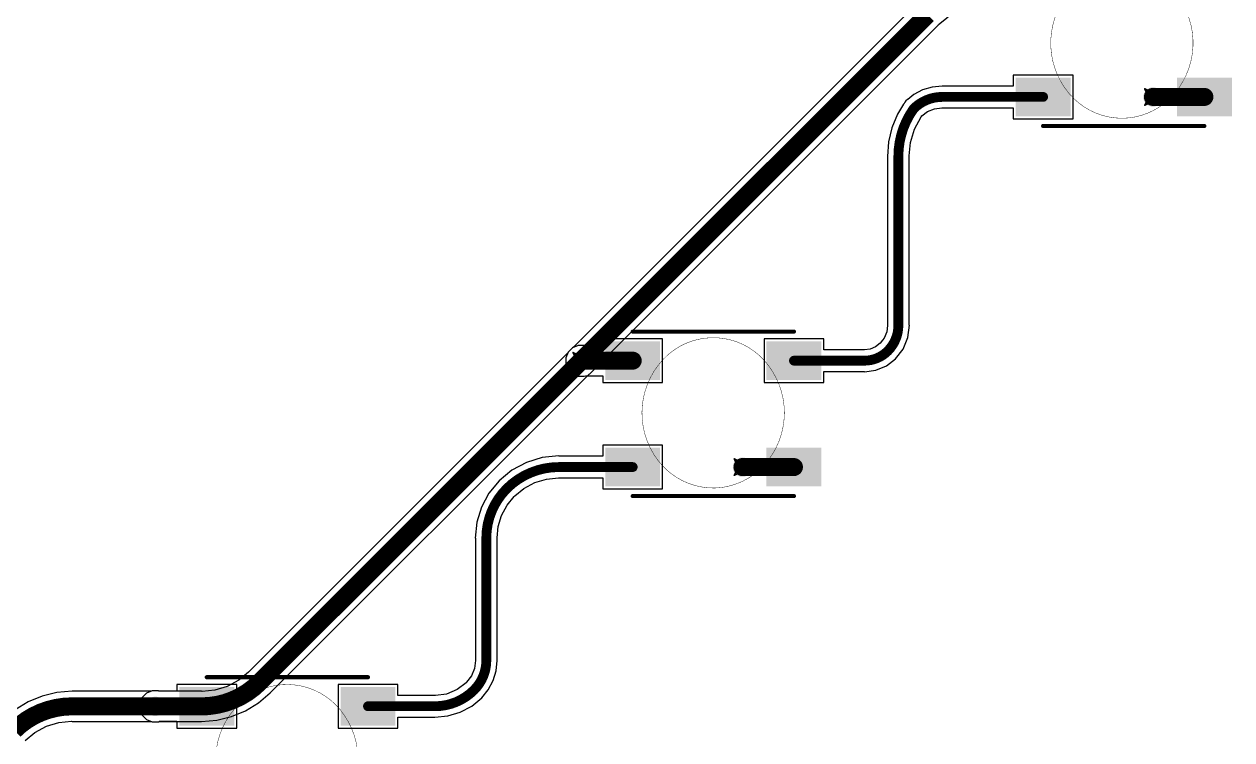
# Model space of a CAD drawing. Header units: inches. Extents: x -11 to 1110, y -7 to 455.
# Drawn here: x 142.9 to 180.34, y 231.04 to 253.24 of the extents above; entities that cross this region are included whole.
import ezdxf

# ---------------------------------------------------------------- set-up
doc = ezdxf.new("R2010")
doc.units = ezdxf.units.IN
for name, color, linetype in [('Bottom Layer', 5, 'Continuous'), ('Drill Drawing', 1, 'Continuous'), ('Mechanical 7', 56, 'Continuous'), ('Top Layer', 1, 'Continuous'), ('Top Overlay', 2, 'Continuous'), ('Top Paste', 8, 'Continuous'), ('Top Solder', 216, 'Continuous'), ('Via Holes', 16, 'Continuous')]:
    doc.layers.add(name, color=color, linetype=linetype)

msp = doc.modelspace()

# ---------------------------------------------------------------- hatches: boundary and pattern name
at = {"layer": 'Bottom Layer'}
h = msp.add_hatch(color=5, dxfattribs=at)
edge = h.paths.add_edge_path()
edge.add_arc((177.895, 250.982), 0.3, 0, 360)
h = msp.add_hatch(color=5, dxfattribs=at)
edge = h.paths.add_edge_path()
edge.add_arc((160.169, 242.801), 0.3, 0, 360)
h = msp.add_hatch(color=5, dxfattribs=at)
edge = h.paths.add_edge_path()
edge.add_arc((165.169, 239.501), 0.3, 0, 360)
h = msp.add_hatch(color=5, dxfattribs=at)
edge = h.paths.add_edge_path()
edge.add_arc((146.961, 232.082), 0.3, 0, 360)
at = {"layer": 'Top Layer'}
for points in [[(173.74, 251.485), (175.24, 251.485), (175.24, 250.485), (173.74, 250.485)], [(178.74, 251.485), (180.24, 251.485), (180.24, 250.485), (178.74, 250.485)], [(161.015, 243.304), (162.515, 243.304), (162.515, 242.304), (161.015, 242.304)], [(167.515, 242.304), (166.015, 242.304), (166.015, 243.304), (167.515, 243.304)], [(161.015, 240.004), (162.515, 240.004), (162.515, 239.004), (161.015, 239.004)], [(166.015, 240.004), (167.515, 240.004), (167.515, 239.004), (166.015, 239.004)], [(147.807, 232.585), (149.307, 232.585), (149.307, 231.585), (147.807, 231.585)], [(154.307, 231.585), (152.807, 231.585), (152.807, 232.585), (154.307, 232.585)]]:
    msp.add_hatch(color=1, dxfattribs=at).paths.add_polyline_path(points)
h = msp.add_hatch(color=1, dxfattribs=at)
edge = h.paths.add_edge_path()
edge.add_arc((177.895, 250.982), 0.3, 0, 360)
h = msp.add_hatch(color=1, dxfattribs=at)
edge = h.paths.add_edge_path()
edge.add_arc((160.169, 242.801), 0.3, 0, 360)
h = msp.add_hatch(color=1, dxfattribs=at)
edge = h.paths.add_edge_path()
edge.add_arc((165.169, 239.501), 0.3, 0, 360)
h = msp.add_hatch(color=1, dxfattribs=at)
edge = h.paths.add_edge_path()
edge.add_arc((146.961, 232.082), 0.3, 0, 360)
at = {"layer": 'Top Paste'}
for points in [[(173.74, 251.485), (175.24, 251.485), (175.24, 250.485), (173.74, 250.485)], [(178.74, 251.485), (180.24, 251.485), (180.24, 250.485), (178.74, 250.485)], [(161.015, 243.304), (162.515, 243.304), (162.515, 242.304), (161.015, 242.304)], [(167.515, 242.304), (166.015, 242.304), (166.015, 243.304), (167.515, 243.304)], [(161.015, 240.004), (162.515, 240.004), (162.515, 239.004), (161.015, 239.004)], [(166.015, 240.004), (167.515, 240.004), (167.515, 239.004), (166.015, 239.004)], [(147.807, 232.585), (149.307, 232.585), (149.307, 231.585), (147.807, 231.585)], [(154.307, 231.585), (152.807, 231.585), (152.807, 232.585), (154.307, 232.585)]]:
    msp.add_hatch(color=8, dxfattribs=at).paths.add_polyline_path(points)
at = {"layer": 'Top Solder'}
for points in [[(173.639, 251.587), (175.342, 251.587), (175.342, 250.383), (173.639, 250.383)], [(178.639, 251.587), (180.342, 251.587), (180.342, 250.383), (178.639, 250.383)], [(160.913, 243.406), (162.616, 243.406), (162.616, 242.203), (160.913, 242.203)], [(167.616, 242.203), (165.913, 242.203), (165.913, 243.406), (167.616, 243.406)], [(160.913, 240.106), (162.616, 240.106), (162.616, 238.903), (160.913, 238.903)], [(165.913, 240.106), (167.616, 240.106), (167.616, 238.903), (165.913, 238.903)], [(147.705, 232.687), (149.408, 232.687), (149.408, 231.484), (147.705, 231.484)], [(154.408, 231.484), (152.705, 231.484), (152.705, 232.687), (154.408, 232.687)]]:
    msp.add_hatch(color=216, dxfattribs=at).paths.add_polyline_path(points)
at = {"layer": 'Via Holes'}
h = msp.add_hatch(color=7, dxfattribs=at)
edge = h.paths.add_edge_path()
edge.add_arc((177.895, 250.982), 0.15, 0, 360)
h = msp.add_hatch(color=7, dxfattribs=at)
edge = h.paths.add_edge_path()
edge.add_arc((160.169, 242.801), 0.15, 0, 360)
h = msp.add_hatch(color=7, dxfattribs=at)
edge = h.paths.add_edge_path()
edge.add_arc((165.169, 239.501), 0.15, 0, 360)
h = msp.add_hatch(color=7, dxfattribs=at)
edge = h.paths.add_edge_path()
edge.add_arc((146.961, 232.082), 0.15, 0, 360)

# ---------------------------------------------------------------- linework, layer by layer
at = {"layer": 'Bottom Layer'}
for p, q in [((170.576, 253.867), (159.927, 243.218)), ((160.586, 242.558), (171.236, 253.208)), ((171.236, 253.208), (171.248, 253.226)), ((171.248, 253.226), (171.546, 253.471)), ((159.752, 243.043), (149.865, 233.156)), ((159.764, 243.071), (159.752, 243.043)), ((159.899, 243.206), (159.764, 243.071)), ((159.927, 243.218), (159.899, 243.206)), ((150.524, 232.496), (160.412, 242.384)), ((160.412, 242.384), (160.44, 242.396)), ((160.44, 242.396), (160.574, 242.53)), ((160.574, 242.53), (160.586, 242.558)), ((149.853, 233.138), (149.554, 232.892)), ((149.865, 233.156), (149.853, 233.138)), ((144.381, 232.548), (143.911, 232.511)), ((146.838, 232.548), (144.381, 232.548)), ((144.381, 232.548), (144.381, 232.548)), ((146.866, 232.56), (146.838, 232.548)), ((147.056, 232.56), (146.866, 232.56)), ((147.084, 232.548), (147.056, 232.56)), ((148.398, 232.548), (147.084, 232.548)), ((148.419, 232.544), (148.398, 232.548)), ((148.804, 232.582), (148.419, 232.544)), ((149.194, 232.7), (148.804, 232.582)), ((149.554, 232.892), (149.194, 232.7)), ((143.016, 232.221), (142.614, 231.974)), ((143.452, 232.401), (143.016, 232.221)), ((143.911, 232.511), (143.452, 232.401)), ((149.763, 231.943), (150.165, 232.19)), ((150.165, 232.19), (150.524, 232.496)), ((150.524, 232.496), (150.524, 232.496)), ((149.327, 231.763), (149.763, 231.943)), ((143.225, 231.272), (143.585, 231.464)), ((143.585, 231.464), (143.975, 231.582)), ((143.975, 231.582), (144.36, 231.62)), ((144.36, 231.62), (144.381, 231.616)), ((144.381, 231.616), (146.838, 231.616)), ((146.838, 231.616), (146.866, 231.604)), ((146.866, 231.604), (147.056, 231.604)), ((147.056, 231.604), (147.084, 231.616)), ((147.084, 231.616), (148.398, 231.616)), ((148.398, 231.616), (148.869, 231.653)), ((148.398, 231.616), (148.398, 231.616)), ((148.869, 231.653), (149.327, 231.763)), ((142.927, 231.026), (143.225, 231.272))]:
    msp.add_line(p, q, dxfattribs=at)
for points in [[(160.169, 242.801, 0.559, 0.559, 0), (170.906, 253.538, 0.559, 0.559, 0)], [(150.194, 232.826, 0.559, 0.559, 0), (160.169, 242.801, 0.559, 0.559, 0)], [(150.194, 232.826, 0.559, 0.559, -0.198912), (148.398, 232.082, 0.559, 0.559, 0)], [(142.585, 231.338, 0.559, 0.559, -0.198912), (144.381, 232.082, 0.559, 0.559, 0)], [(144.381, 232.082, 0.559, 0.559, 0), (146.961, 232.082, 0.559, 0.559, 0)], [(146.961, 232.082, 0.559, 0.559, 0), (148.398, 232.082, 0.559, 0.559, 0)]]:
    msp.add_lwpolyline(points, format="xyseb", dxfattribs=at)
for points in [[(160.029, 242.801, 0.279, 0.279, 1), (160.309, 242.801, 0.279, 0.279, 1)], [(160.029, 242.801, 0.279, 0.279, 1), (160.309, 242.801, 0.279, 0.279, 1)], [(150.055, 232.826, 0.279, 0.279, 1), (150.334, 232.826, 0.279, 0.279, 1)], [(150.055, 232.826, 0.279, 0.279, 1), (150.334, 232.826, 0.279, 0.279, 1)], [(144.241, 232.082, 0.279, 0.279, 1), (144.521, 232.082, 0.279, 0.279, 1)], [(144.241, 232.082, 0.279, 0.279, 1), (144.521, 232.082, 0.279, 0.279, 1)], [(146.821, 232.082, 0.279, 0.279, 1), (147.101, 232.082, 0.279, 0.279, 1)], [(146.821, 232.082, 0.279, 0.279, 1), (147.101, 232.082, 0.279, 0.279, 1)], [(148.259, 232.082, 0.279, 0.279, 1), (148.538, 232.082, 0.279, 0.279, 1)], [(148.259, 232.082, 0.279, 0.279, 1), (148.538, 232.082, 0.279, 0.279, 1)]]:
    msp.add_lwpolyline(points, format="xyseb", close=True, dxfattribs=at)
at = {"layer": 'Drill Drawing'}
for points in [[(177.641, 251.236, 0.0508, 0.0508, 0), (177.895, 251.109, 0.0508, 0.0508, 0)], [(177.641, 251.236, 0.0508, 0.0508, 0), (177.768, 250.982, 0.0508, 0.0508, 0)], [(177.641, 250.728, 0.0508, 0.0508, 0), (177.768, 250.982, 0.0508, 0.0508, 0)], [(177.895, 251.109, 0.0508, 0.0508, 0), (178.149, 251.236, 0.0508, 0.0508, 0)], [(178.022, 250.982, 0.0508, 0.0508, 0), (178.149, 251.236, 0.0508, 0.0508, 0)], [(178.022, 250.982, 0.0508, 0.0508, 0), (178.149, 250.728, 0.0508, 0.0508, 0)], [(177.641, 250.728, 0.0508, 0.0508, 0), (177.895, 250.855, 0.0508, 0.0508, 0)], [(177.895, 250.855, 0.0508, 0.0508, 0), (178.149, 250.728, 0.0508, 0.0508, 0)], [(159.915, 243.055, 0.0508, 0.0508, 0), (160.169, 242.928, 0.0508, 0.0508, 0)], [(159.915, 243.055, 0.0508, 0.0508, 0), (160.042, 242.801, 0.0508, 0.0508, 0)], [(160.169, 242.928, 0.0508, 0.0508, 0), (160.423, 243.055, 0.0508, 0.0508, 0)], [(160.296, 242.801, 0.0508, 0.0508, 0), (160.423, 243.055, 0.0508, 0.0508, 0)], [(159.915, 242.547, 0.0508, 0.0508, 0), (160.042, 242.801, 0.0508, 0.0508, 0)], [(159.915, 242.547, 0.0508, 0.0508, 0), (160.169, 242.674, 0.0508, 0.0508, 0)], [(160.169, 242.674, 0.0508, 0.0508, 0), (160.423, 242.547, 0.0508, 0.0508, 0)], [(160.296, 242.801, 0.0508, 0.0508, 0), (160.423, 242.547, 0.0508, 0.0508, 0)], [(164.915, 239.755, 0.0508, 0.0508, 0), (165.169, 239.628, 0.0508, 0.0508, 0)], [(164.915, 239.755, 0.0508, 0.0508, 0), (165.042, 239.501, 0.0508, 0.0508, 0)], [(165.169, 239.628, 0.0508, 0.0508, 0), (165.423, 239.755, 0.0508, 0.0508, 0)], [(165.296, 239.501, 0.0508, 0.0508, 0), (165.423, 239.755, 0.0508, 0.0508, 0)], [(164.915, 239.247, 0.0508, 0.0508, 0), (165.042, 239.501, 0.0508, 0.0508, 0)], [(164.915, 239.247, 0.0508, 0.0508, 0), (165.169, 239.374, 0.0508, 0.0508, 0)], [(165.169, 239.374, 0.0508, 0.0508, 0), (165.423, 239.247, 0.0508, 0.0508, 0)], [(165.296, 239.501, 0.0508, 0.0508, 0), (165.423, 239.247, 0.0508, 0.0508, 0)], [(146.707, 232.336, 0.0508, 0.0508, 0), (146.961, 232.209, 0.0508, 0.0508, 0)], [(146.707, 232.336, 0.0508, 0.0508, 0), (146.834, 232.082, 0.0508, 0.0508, 0)], [(146.961, 232.209, 0.0508, 0.0508, 0), (147.215, 232.336, 0.0508, 0.0508, 0)], [(147.088, 232.082, 0.0508, 0.0508, 0), (147.215, 232.336, 0.0508, 0.0508, 0)], [(146.707, 231.828, 0.0508, 0.0508, 0), (146.834, 232.082, 0.0508, 0.0508, 0)], [(146.707, 231.828, 0.0508, 0.0508, 0), (146.961, 231.955, 0.0508, 0.0508, 0)], [(146.961, 231.955, 0.0508, 0.0508, 0), (147.215, 231.828, 0.0508, 0.0508, 0)], [(147.088, 232.082, 0.0508, 0.0508, 0), (147.215, 231.828, 0.0508, 0.0508, 0)]]:
    msp.add_lwpolyline(points, format="xyseb", dxfattribs=at)
for points in [[(177.628, 251.236, 0.0254, 0.0254, 1), (177.653, 251.236, 0.0254, 0.0254, 1)], [(177.628, 251.236, 0.0254, 0.0254, 1), (177.653, 251.236, 0.0254, 0.0254, 1)], [(177.755, 250.982, 0.0254, 0.0254, 1), (177.78, 250.982, 0.0254, 0.0254, 1)], [(177.755, 250.982, 0.0254, 0.0254, 1), (177.78, 250.982, 0.0254, 0.0254, 1)], [(177.882, 251.109, 0.0254, 0.0254, 1), (177.907, 251.109, 0.0254, 0.0254, 1)], [(177.882, 251.109, 0.0254, 0.0254, 1), (177.907, 251.109, 0.0254, 0.0254, 1)], [(178.009, 250.982, 0.0254, 0.0254, 1), (178.034, 250.982, 0.0254, 0.0254, 1)], [(178.009, 250.982, 0.0254, 0.0254, 1), (178.034, 250.982, 0.0254, 0.0254, 1)], [(178.136, 251.236, 0.0254, 0.0254, 1), (178.161, 251.236, 0.0254, 0.0254, 1)], [(178.136, 251.236, 0.0254, 0.0254, 1), (178.161, 251.236, 0.0254, 0.0254, 1)], [(177.628, 250.728, 0.0254, 0.0254, 1), (177.653, 250.728, 0.0254, 0.0254, 1)], [(177.628, 250.728, 0.0254, 0.0254, 1), (177.653, 250.728, 0.0254, 0.0254, 1)], [(177.882, 250.855, 0.0254, 0.0254, 1), (177.907, 250.855, 0.0254, 0.0254, 1)], [(177.882, 250.855, 0.0254, 0.0254, 1), (177.907, 250.855, 0.0254, 0.0254, 1)], [(178.136, 250.728, 0.0254, 0.0254, 1), (178.161, 250.728, 0.0254, 0.0254, 1)], [(178.136, 250.728, 0.0254, 0.0254, 1), (178.161, 250.728, 0.0254, 0.0254, 1)], [(159.902, 243.055, 0.0254, 0.0254, 1), (159.928, 243.055, 0.0254, 0.0254, 1)], [(159.902, 243.055, 0.0254, 0.0254, 1), (159.928, 243.055, 0.0254, 0.0254, 1)], [(160.41, 243.055, 0.0254, 0.0254, 1), (160.436, 243.055, 0.0254, 0.0254, 1)], [(160.41, 243.055, 0.0254, 0.0254, 1), (160.436, 243.055, 0.0254, 0.0254, 1)], [(160.029, 242.801, 0.0254, 0.0254, 1), (160.055, 242.801, 0.0254, 0.0254, 1)], [(160.029, 242.801, 0.0254, 0.0254, 1), (160.055, 242.801, 0.0254, 0.0254, 1)], [(160.156, 242.928, 0.0254, 0.0254, 1), (160.182, 242.928, 0.0254, 0.0254, 1)], [(160.156, 242.928, 0.0254, 0.0254, 1), (160.182, 242.928, 0.0254, 0.0254, 1)], [(160.156, 242.674, 0.0254, 0.0254, 1), (160.182, 242.674, 0.0254, 0.0254, 1)], [(160.156, 242.674, 0.0254, 0.0254, 1), (160.182, 242.674, 0.0254, 0.0254, 1)], [(160.283, 242.801, 0.0254, 0.0254, 1), (160.309, 242.801, 0.0254, 0.0254, 1)], [(160.283, 242.801, 0.0254, 0.0254, 1), (160.309, 242.801, 0.0254, 0.0254, 1)], [(159.902, 242.547, 0.0254, 0.0254, 1), (159.928, 242.547, 0.0254, 0.0254, 1)], [(159.902, 242.547, 0.0254, 0.0254, 1), (159.928, 242.547, 0.0254, 0.0254, 1)], [(160.41, 242.547, 0.0254, 0.0254, 1), (160.436, 242.547, 0.0254, 0.0254, 1)], [(160.41, 242.547, 0.0254, 0.0254, 1), (160.436, 242.547, 0.0254, 0.0254, 1)], [(164.902, 239.755, 0.0254, 0.0254, 1), (164.928, 239.755, 0.0254, 0.0254, 1)], [(164.902, 239.755, 0.0254, 0.0254, 1), (164.928, 239.755, 0.0254, 0.0254, 1)], [(165.41, 239.755, 0.0254, 0.0254, 1), (165.436, 239.755, 0.0254, 0.0254, 1)], [(165.41, 239.755, 0.0254, 0.0254, 1), (165.436, 239.755, 0.0254, 0.0254, 1)], [(165.029, 239.501, 0.0254, 0.0254, 1), (165.055, 239.501, 0.0254, 0.0254, 1)], [(165.029, 239.501, 0.0254, 0.0254, 1), (165.055, 239.501, 0.0254, 0.0254, 1)], [(165.156, 239.628, 0.0254, 0.0254, 1), (165.182, 239.628, 0.0254, 0.0254, 1)], [(165.156, 239.628, 0.0254, 0.0254, 1), (165.182, 239.628, 0.0254, 0.0254, 1)], [(165.156, 239.374, 0.0254, 0.0254, 1), (165.182, 239.374, 0.0254, 0.0254, 1)], [(165.156, 239.374, 0.0254, 0.0254, 1), (165.182, 239.374, 0.0254, 0.0254, 1)], [(165.283, 239.501, 0.0254, 0.0254, 1), (165.309, 239.501, 0.0254, 0.0254, 1)], [(165.283, 239.501, 0.0254, 0.0254, 1), (165.309, 239.501, 0.0254, 0.0254, 1)], [(164.902, 239.247, 0.0254, 0.0254, 1), (164.928, 239.247, 0.0254, 0.0254, 1)], [(164.902, 239.247, 0.0254, 0.0254, 1), (164.928, 239.247, 0.0254, 0.0254, 1)], [(165.41, 239.247, 0.0254, 0.0254, 1), (165.436, 239.247, 0.0254, 0.0254, 1)], [(165.41, 239.247, 0.0254, 0.0254, 1), (165.436, 239.247, 0.0254, 0.0254, 1)], [(146.694, 232.336, 0.0254, 0.0254, 1), (146.72, 232.336, 0.0254, 0.0254, 1)], [(146.694, 232.336, 0.0254, 0.0254, 1), (146.72, 232.336, 0.0254, 0.0254, 1)], [(146.948, 232.209, 0.0254, 0.0254, 1), (146.974, 232.209, 0.0254, 0.0254, 1)], [(146.948, 232.209, 0.0254, 0.0254, 1), (146.974, 232.209, 0.0254, 0.0254, 1)], [(147.202, 232.336, 0.0254, 0.0254, 1), (147.228, 232.336, 0.0254, 0.0254, 1)], [(147.202, 232.336, 0.0254, 0.0254, 1), (147.228, 232.336, 0.0254, 0.0254, 1)], [(146.694, 231.828, 0.0254, 0.0254, 1), (146.72, 231.828, 0.0254, 0.0254, 1)], [(146.694, 231.828, 0.0254, 0.0254, 1), (146.72, 231.828, 0.0254, 0.0254, 1)], [(146.821, 232.082, 0.0254, 0.0254, 1), (146.847, 232.082, 0.0254, 0.0254, 1)], [(146.821, 232.082, 0.0254, 0.0254, 1), (146.847, 232.082, 0.0254, 0.0254, 1)], [(146.948, 231.955, 0.0254, 0.0254, 1), (146.974, 231.955, 0.0254, 0.0254, 1)], [(146.948, 231.955, 0.0254, 0.0254, 1), (146.974, 231.955, 0.0254, 0.0254, 1)], [(147.075, 232.082, 0.0254, 0.0254, 1), (147.101, 232.082, 0.0254, 0.0254, 1)], [(147.075, 232.082, 0.0254, 0.0254, 1), (147.101, 232.082, 0.0254, 0.0254, 1)], [(147.202, 231.828, 0.0254, 0.0254, 1), (147.228, 231.828, 0.0254, 0.0254, 1)], [(147.202, 231.828, 0.0254, 0.0254, 1), (147.228, 231.828, 0.0254, 0.0254, 1)]]:
    msp.add_lwpolyline(points, format="xyseb", close=True, dxfattribs=at)
at = {"layer": 'Mechanical 7'}
for points in [[(175.294, 251.092, 0.0127, 0.0127, -0.391308), (175.452, 254.386, 0.0127, 0.0127, 0)], [(178.569, 254.218, 0.0127, 0.0127, -0.39274), (178.41, 250.925, 0.0127, 0.0127, 0)], [(176.933, 250.323, 0.0127, 0.0127, -0.221361), (175.294, 251.092, 0.0127, 0.0127, 0)], [(178.41, 250.925, 0.0127, 0.0127, -0.194564), (176.933, 250.323, 0.0127, 0.0127, 0)], [(162.868, 242.997, 0.0127, 0.0127, -0.437024), (165.971, 242.656, 0.0127, 0.0127, 0)], [(162.545, 239.715, 0.0127, 0.0127, -0.392301), (162.868, 242.997, 0.0127, 0.0127, 0)], [(165.971, 242.656, 0.0127, 0.0127, -0.392903), (165.651, 239.377, 0.0127, 0.0127, 0)], [(164.261, 238.854, 0.0127, 0.0127, -0.234208), (162.545, 239.715, 0.0127, 0.0127, 0)], [(165.651, 239.377, 0.0127, 0.0127, -0.160612), (164.407, 238.859, 0.0127, 0.0127, 0)], [(164.407, 238.859, 0.0127, 0.0127, -0.017793), (164.261, 238.854, 0.0127, 0.0127, 0)], [(149.74, 232.311, 0.0127, 0.0127, -0.436842), (152.823, 231.803, 0.0127, 0.0127, 0)], [(149.259, 229.053, 0.0127, 0.0127, -0.393335), (149.74, 232.311, 0.0127, 0.0127, 0)], [(152.823, 231.803, 0.0127, 0.0127, -0.39332), (152.342, 228.545, 0.0127, 0.0127, 0)]]:
    msp.add_lwpolyline(points, format="xyseb", dxfattribs=at)
for points in [[(175.29, 251.092, 0.00635, 0.00635, 1), (175.297, 251.092, 0.00635, 0.00635, 1)], [(175.29, 251.092, 0.00635, 0.00635, 1), (175.297, 251.092, 0.00635, 0.00635, 1)], [(178.407, 250.925, 0.00635, 0.00635, 1), (178.414, 250.925, 0.00635, 0.00635, 1)], [(178.407, 250.925, 0.00635, 0.00635, 1), (178.414, 250.925, 0.00635, 0.00635, 1)], [(176.929, 250.323, 0.00635, 0.00635, 1), (176.936, 250.323, 0.00635, 0.00635, 1)], [(176.929, 250.323, 0.00635, 0.00635, 1), (176.936, 250.323, 0.00635, 0.00635, 1)], [(162.865, 242.997, 0.00635, 0.00635, 1), (162.871, 242.997, 0.00635, 0.00635, 1)], [(162.865, 242.997, 0.00635, 0.00635, 1), (162.871, 242.997, 0.00635, 0.00635, 1)], [(165.968, 242.656, 0.00635, 0.00635, 1), (165.974, 242.656, 0.00635, 0.00635, 1)], [(165.968, 242.656, 0.00635, 0.00635, 1), (165.974, 242.656, 0.00635, 0.00635, 1)], [(162.542, 239.715, 0.00635, 0.00635, 1), (162.548, 239.715, 0.00635, 0.00635, 1)], [(162.542, 239.715, 0.00635, 0.00635, 1), (162.548, 239.715, 0.00635, 0.00635, 1)], [(165.648, 239.377, 0.00635, 0.00635, 1), (165.654, 239.377, 0.00635, 0.00635, 1)], [(165.648, 239.377, 0.00635, 0.00635, 1), (165.654, 239.377, 0.00635, 0.00635, 1)], [(164.258, 238.854, 0.00635, 0.00635, 1), (164.264, 238.854, 0.00635, 0.00635, 1)], [(164.258, 238.854, 0.00635, 0.00635, 1), (164.264, 238.854, 0.00635, 0.00635, 1)], [(164.404, 238.859, 0.00635, 0.00635, 1), (164.41, 238.859, 0.00635, 0.00635, 1)], [(164.404, 238.859, 0.00635, 0.00635, 1), (164.41, 238.859, 0.00635, 0.00635, 1)], [(149.737, 232.311, 0.00635, 0.00635, 1), (149.744, 232.311, 0.00635, 0.00635, 1)], [(149.737, 232.311, 0.00635, 0.00635, 1), (149.744, 232.311, 0.00635, 0.00635, 1)], [(152.82, 231.803, 0.00635, 0.00635, 1), (152.827, 231.803, 0.00635, 0.00635, 1)], [(152.82, 231.803, 0.00635, 0.00635, 1), (152.827, 231.803, 0.00635, 0.00635, 1)]]:
    msp.add_lwpolyline(points, format="xyseb", close=True, dxfattribs=at)
at = {"layer": 'Top Layer'}
for p, q in [((175.418, 251.663), (173.562, 251.663)), ((173.562, 251.663), (173.562, 251.322)), ((175.418, 250.307), (175.418, 251.663)), ((171.049, 251.292), (170.752, 251.202)), ((171.358, 251.323), (171.049, 251.292)), ((171.358, 251.322), (171.358, 251.323)), ((173.562, 251.322), (171.358, 251.322)), ((170.289, 250.9), (170.238, 250.859)), ((170.291, 250.903), (170.289, 250.9)), ((170.289, 250.9), (170.289, 250.9)), ((170.478, 251.056), (170.291, 250.903)), ((170.752, 251.202), (170.478, 251.056)), ((170.166, 250.757), (169.977, 250.449)), ((170.168, 250.761), (170.166, 250.757)), ((170.203, 250.817), (170.168, 250.761)), ((170.168, 250.761), (170.168, 250.761)), ((170.238, 250.859), (170.203, 250.817)), ((170.203, 250.817), (170.203, 250.817)), ((170.728, 250.394), (170.903, 250.528)), ((170.903, 250.528), (171.122, 250.619)), ((171.122, 250.619), (171.353, 250.649)), ((171.353, 250.649), (171.358, 250.648)), ((171.358, 250.648), (173.562, 250.648)), ((173.562, 250.648), (173.562, 250.307)), ((169.977, 250.449), (169.804, 250.031)), ((170.503, 249.986), (170.707, 250.368)), ((170.707, 250.368), (170.728, 250.394)), ((173.562, 250.307), (175.418, 250.307)), ((169.804, 250.031), (169.699, 249.592)), ((170.377, 249.572), (170.503, 249.986)), ((169.699, 249.592), (169.663, 249.141)), ((170.336, 249.156), (170.377, 249.572)), ((169.663, 249.141), (169.666, 249.141)), ((169.666, 249.141), (169.666, 243.901)), ((170.339, 249.141), (170.336, 249.156)), ((170.339, 243.901), (170.339, 249.141)), ((169.666, 243.899), (169.639, 243.696)), ((169.666, 243.901), (169.666, 243.899)), ((170.295, 243.52), (170.345, 243.901)), ((170.345, 243.901), (170.339, 243.901)), ((162.693, 243.482), (160.837, 243.482)), ((160.837, 243.482), (160.837, 243.27)), ((162.693, 242.126), (162.693, 243.482)), ((167.693, 243.482), (165.837, 243.482)), ((165.837, 243.482), (165.837, 242.126)), ((167.693, 243.141), (167.693, 243.482)), ((169.508, 243.438), (169.434, 243.342)), ((169.56, 243.505), (169.508, 243.438)), ((169.639, 243.696), (169.56, 243.505)), ((170.148, 243.165), (170.295, 243.52)), ((159.764, 243.071), (159.691, 242.896)), ((159.899, 243.206), (159.764, 243.071)), ((160.074, 243.279), (159.899, 243.206)), ((160.264, 243.279), (160.074, 243.279)), ((160.284, 243.27), (160.264, 243.279)), ((160.837, 243.27), (160.284, 243.27)), ((168.95, 243.141), (167.693, 243.141)), ((169.127, 243.165), (168.95, 243.141)), ((168.95, 243.141), (168.95, 243.141)), ((169.292, 243.233), (169.127, 243.165)), ((169.434, 243.342), (169.292, 243.233)), ((169.914, 242.861), (170.148, 243.165)), ((159.691, 242.896), (159.691, 242.706)), ((159.691, 242.706), (159.764, 242.53)), ((169.631, 242.645), (169.914, 242.862)), ((169.914, 242.862), (169.914, 242.861)), ((159.764, 242.53), (159.899, 242.396)), ((159.899, 242.396), (160.074, 242.323)), ((160.074, 242.323), (160.264, 242.323)), ((160.264, 242.323), (160.301, 242.338)), ((160.301, 242.338), (160.837, 242.338)), ((160.837, 242.338), (160.837, 242.126)), ((167.693, 242.126), (167.693, 242.468)), ((167.693, 242.468), (168.95, 242.468)), ((168.95, 242.462), (169.303, 242.509)), ((168.95, 242.468), (168.95, 242.462)), ((169.303, 242.509), (169.631, 242.645)), ((160.837, 242.126), (162.693, 242.126)), ((165.837, 242.126), (167.693, 242.126)), ((162.693, 240.182), (160.837, 240.182)), ((160.837, 240.182), (160.837, 239.841)), ((162.693, 238.826), (162.693, 240.182)), ((158.962, 239.797), (158.47, 239.647)), ((159.474, 239.847), (158.962, 239.797)), ((159.474, 239.841), (159.474, 239.847)), ((160.837, 239.841), (159.474, 239.841)), ((158.016, 239.405), (157.619, 239.079)), ((158.47, 239.647), (158.016, 239.405)), ((157.619, 239.078), (157.307, 238.698)), ((157.619, 239.079), (157.619, 239.078)), ((158.392, 238.843), (158.729, 239.022)), ((158.729, 239.022), (159.094, 239.133)), ((159.094, 239.133), (159.463, 239.17)), ((159.463, 239.17), (159.474, 239.168)), ((159.474, 239.168), (160.837, 239.168)), ((160.837, 239.168), (160.837, 238.826)), ((157.307, 238.698), (157.075, 238.264)), ((157.869, 238.322), (158.092, 238.593)), ((158.092, 238.593), (158.099, 238.598)), ((158.099, 238.598), (158.105, 238.607)), ((158.105, 238.607), (158.392, 238.843)), ((160.837, 238.826), (162.693, 238.826)), ((157.075, 238.264), (156.932, 237.793)), ((157.7, 238.005), (157.869, 238.322)), ((156.932, 237.793), (156.884, 237.303)), ((157.595, 237.661), (157.7, 238.005)), ((157.561, 237.312), (157.595, 237.661)), ((156.884, 237.303), (156.889, 237.303)), ((156.889, 237.303), (156.889, 233.508)), ((157.563, 237.303), (157.561, 237.312)), ((157.563, 233.508), (157.563, 237.303)), ((156.891, 233.501), (156.858, 233.258)), ((156.889, 233.508), (156.891, 233.501)), ((157.533, 233.188), (157.564, 233.508)), ((157.564, 233.508), (157.563, 233.508)), ((156.762, 233.025), (156.612, 232.829)), ((156.858, 233.258), (156.762, 233.025)), ((157.439, 232.88), (157.533, 233.188)), ((146.866, 232.56), (146.691, 232.487)), ((147.056, 232.56), (146.866, 232.56)), ((147.076, 232.552), (147.056, 232.56)), ((147.629, 232.552), (147.076, 232.552)), ((149.485, 232.763), (147.629, 232.763)), ((147.629, 232.763), (147.629, 232.552)), ((149.485, 231.408), (149.485, 232.763)), ((154.485, 232.763), (152.629, 232.763)), ((152.629, 232.763), (152.629, 231.408)), ((154.485, 232.422), (154.485, 232.763)), ((156.324, 232.602), (155.99, 232.464)), ((156.597, 232.811), (156.324, 232.602)), ((156.607, 232.826), (156.597, 232.811)), ((156.612, 232.829), (156.607, 232.826)), ((157.084, 232.349), (157.288, 232.597)), ((157.288, 232.597), (157.439, 232.88)), ((146.556, 232.353), (146.483, 232.177)), ((146.483, 232.177), (146.483, 231.987)), ((146.691, 232.487), (146.556, 232.353)), ((155.632, 232.422), (154.485, 232.422)), ((155.649, 232.419), (155.632, 232.422)), ((155.99, 232.464), (155.649, 232.419)), ((156.774, 232.092), (157.085, 232.347)), ((157.085, 232.347), (157.084, 232.349)), ((146.483, 231.987), (146.556, 231.811)), ((146.556, 231.811), (146.691, 231.677)), ((156.033, 231.785), (156.419, 231.902)), ((156.419, 231.902), (156.774, 232.092)), ((146.691, 231.677), (146.866, 231.604)), ((146.866, 231.604), (147.056, 231.604)), ((147.056, 231.604), (147.093, 231.619)), ((147.093, 231.619), (147.629, 231.619)), ((147.629, 231.619), (147.629, 231.408)), ((154.485, 231.408), (154.485, 231.749)), ((154.485, 231.749), (155.632, 231.749)), ((155.632, 231.745), (156.033, 231.785)), ((155.632, 231.749), (155.632, 231.745)), ((147.629, 231.408), (149.485, 231.408)), ((152.629, 231.408), (154.485, 231.408))]:
    msp.add_line(p, q, dxfattribs=at)
for points in [[(170.477, 250.62, 0.305, 0.305, -0.198912), (171.358, 250.985, 0.305, 0.305, 0)], [(171.358, 250.985, 0.305, 0.305, 0), (174.49, 250.985, 0.305, 0.305, 0)], [(177.895, 250.985, 0.559, 0.559, 0), (179.49, 250.985, 0.559, 0.559, 0)], [(170.002, 249.141, 0.305, 0.305, -0.156606), (170.477, 250.62, 0.305, 0.305, 0)], [(170.002, 243.901, 0.305, 0.305, 0), (170.002, 249.141, 0.305, 0.305, 0)], [(170.002, 243.901, 0.305, 0.305, -0.198912), (169.672, 243.103, 0.305, 0.305, 0)], [(160.169, 242.804, 0.559, 0.559, 0), (161.765, 242.804, 0.559, 0.559, 0)], [(169.672, 243.103, 0.305, 0.305, -0.198912), (168.95, 242.804, 0.305, 0.305, 0)], [(166.765, 242.804, 0.305, 0.305, 0), (168.95, 242.804, 0.305, 0.305, 0)], [(157.861, 238.836, 0.305, 0.305, -0.198912), (159.474, 239.504, 0.305, 0.305, 0)], [(159.474, 239.504, 0.305, 0.305, 0), (161.765, 239.504, 0.305, 0.305, 0)], [(165.169, 239.504, 0.559, 0.559, 0), (166.765, 239.504, 0.559, 0.559, 0)], [(157.226, 237.303, 0.305, 0.305, -0.198912), (157.861, 238.836, 0.305, 0.305, 0)], [(157.226, 233.508, 0.305, 0.305, 0), (157.226, 237.303, 0.305, 0.305, 0)], [(157.226, 233.508, 0.305, 0.305, -0.198912), (156.845, 232.588, 0.305, 0.305, 0)], [(156.845, 232.588, 0.305, 0.305, -0.198912), (155.632, 232.085, 0.305, 0.305, 0)], [(146.961, 232.085, 0.559, 0.559, 0), (148.557, 232.085, 0.559, 0.559, 0)], [(153.557, 232.085, 0.305, 0.305, 0), (155.632, 232.085, 0.305, 0.305, 0)]]:
    msp.add_lwpolyline(points, format="xyseb", dxfattribs=at)
for points in [[(171.282, 250.985, 0.152, 0.152, 1), (171.434, 250.985, 0.152, 0.152, 1)], [(171.282, 250.985, 0.152, 0.152, 1), (171.434, 250.985, 0.152, 0.152, 1)], [(174.414, 250.985, 0.152, 0.152, 1), (174.566, 250.985, 0.152, 0.152, 1)], [(177.755, 250.985, 0.279, 0.279, 1), (178.034, 250.985, 0.279, 0.279, 1)], [(179.35, 250.985, 0.279, 0.279, 1), (179.63, 250.985, 0.279, 0.279, 1)], [(170.401, 250.62, 0.152, 0.152, 1), (170.553, 250.62, 0.152, 0.152, 1)], [(170.401, 250.62, 0.152, 0.152, 1), (170.553, 250.62, 0.152, 0.152, 1)], [(169.926, 249.141, 0.152, 0.152, 1), (170.078, 249.141, 0.152, 0.152, 1)], [(169.926, 249.141, 0.152, 0.152, 1), (170.078, 249.141, 0.152, 0.152, 1)], [(169.926, 243.901, 0.152, 0.152, 1), (170.078, 243.901, 0.152, 0.152, 1)], [(169.926, 243.901, 0.152, 0.152, 1), (170.078, 243.901, 0.152, 0.152, 1)], [(160.029, 242.804, 0.279, 0.279, 1), (160.309, 242.804, 0.279, 0.279, 1)], [(161.625, 242.804, 0.279, 0.279, 1), (161.904, 242.804, 0.279, 0.279, 1)], [(169.596, 243.103, 0.152, 0.152, 1), (169.748, 243.103, 0.152, 0.152, 1)], [(169.596, 243.103, 0.152, 0.152, 1), (169.748, 243.103, 0.152, 0.152, 1)], [(166.689, 242.804, 0.152, 0.152, 1), (166.841, 242.804, 0.152, 0.152, 1)], [(168.873, 242.804, 0.152, 0.152, 1), (169.026, 242.804, 0.152, 0.152, 1)], [(168.873, 242.804, 0.152, 0.152, 1), (169.026, 242.804, 0.152, 0.152, 1)], [(159.397, 239.504, 0.152, 0.152, 1), (159.55, 239.504, 0.152, 0.152, 1)], [(159.397, 239.504, 0.152, 0.152, 1), (159.55, 239.504, 0.152, 0.152, 1)], [(161.689, 239.504, 0.152, 0.152, 1), (161.841, 239.504, 0.152, 0.152, 1)], [(165.029, 239.504, 0.279, 0.279, 1), (165.309, 239.504, 0.279, 0.279, 1)], [(166.625, 239.504, 0.279, 0.279, 1), (166.904, 239.504, 0.279, 0.279, 1)], [(157.785, 238.836, 0.152, 0.152, 1), (157.937, 238.836, 0.152, 0.152, 1)], [(157.785, 238.836, 0.152, 0.152, 1), (157.937, 238.836, 0.152, 0.152, 1)], [(157.15, 237.303, 0.152, 0.152, 1), (157.302, 237.303, 0.152, 0.152, 1)], [(157.15, 237.303, 0.152, 0.152, 1), (157.302, 237.303, 0.152, 0.152, 1)], [(157.15, 233.508, 0.152, 0.152, 1), (157.302, 233.508, 0.152, 0.152, 1)], [(157.15, 233.508, 0.152, 0.152, 1), (157.302, 233.508, 0.152, 0.152, 1)], [(156.769, 232.588, 0.152, 0.152, 1), (156.921, 232.588, 0.152, 0.152, 1)], [(156.769, 232.588, 0.152, 0.152, 1), (156.921, 232.588, 0.152, 0.152, 1)], [(146.821, 232.085, 0.279, 0.279, 1), (147.101, 232.085, 0.279, 0.279, 1)], [(148.417, 232.085, 0.279, 0.279, 1), (148.696, 232.085, 0.279, 0.279, 1)], [(153.481, 232.085, 0.152, 0.152, 1), (153.633, 232.085, 0.152, 0.152, 1)], [(155.556, 232.085, 0.152, 0.152, 1), (155.708, 232.085, 0.152, 0.152, 1)], [(155.556, 232.085, 0.152, 0.152, 1), (155.708, 232.085, 0.152, 0.152, 1)]]:
    msp.add_lwpolyline(points, format="xyseb", close=True, dxfattribs=at)
at = {"layer": 'Top Overlay'}
for points in [[(174.49, 250.084, 0.127, 0.127, 0), (179.49, 250.084, 0.127, 0.127, 0)], [(161.765, 243.705, 0.127, 0.127, 0), (166.765, 243.705, 0.127, 0.127, 0)], [(160.709, 242.958, 0.254, 0.254, 0), (160.836, 242.831, 0.254, 0.254, 0)], [(160.709, 242.704, 0.254, 0.254, 0), (160.709, 242.958, 0.254, 0.254, 0)], [(160.709, 242.704, 0.254, 0.254, 0), (160.836, 242.831, 0.254, 0.254, 0)], [(161.765, 238.603, 0.127, 0.127, 0), (166.765, 238.603, 0.127, 0.127, 0)], [(148.557, 232.986, 0.127, 0.127, 0), (153.557, 232.986, 0.127, 0.127, 0)], [(147.501, 232.239, 0.254, 0.254, 0), (147.628, 232.112, 0.254, 0.254, 0)], [(147.501, 231.985, 0.254, 0.254, 0), (147.501, 232.239, 0.254, 0.254, 0)], [(147.501, 231.985, 0.254, 0.254, 0), (147.628, 232.112, 0.254, 0.254, 0)]]:
    msp.add_lwpolyline(points, format="xyseb", dxfattribs=at)
for points in [[(174.458, 250.084, 0.0635, 0.0635, 1), (174.522, 250.084, 0.0635, 0.0635, 1)], [(179.458, 250.084, 0.0635, 0.0635, 1), (179.522, 250.084, 0.0635, 0.0635, 1)], [(161.733, 243.705, 0.0635, 0.0635, 1), (161.797, 243.705, 0.0635, 0.0635, 1)], [(166.733, 243.705, 0.0635, 0.0635, 1), (166.797, 243.705, 0.0635, 0.0635, 1)], [(160.645, 242.958, 0.127, 0.127, 1), (160.772, 242.958, 0.127, 0.127, 1)], [(160.645, 242.958, 0.127, 0.127, 1), (160.772, 242.958, 0.127, 0.127, 1)], [(160.645, 242.704, 0.127, 0.127, 1), (160.772, 242.704, 0.127, 0.127, 1)], [(160.645, 242.704, 0.127, 0.127, 1), (160.772, 242.704, 0.127, 0.127, 1)], [(160.772, 242.831, 0.127, 0.127, 1), (160.899, 242.831, 0.127, 0.127, 1)], [(160.772, 242.831, 0.127, 0.127, 1), (160.899, 242.831, 0.127, 0.127, 1)], [(161.733, 238.603, 0.0635, 0.0635, 1), (161.797, 238.603, 0.0635, 0.0635, 1)], [(166.733, 238.603, 0.0635, 0.0635, 1), (166.797, 238.603, 0.0635, 0.0635, 1)], [(148.525, 232.986, 0.0635, 0.0635, 1), (148.589, 232.986, 0.0635, 0.0635, 1)], [(153.525, 232.986, 0.0635, 0.0635, 1), (153.589, 232.986, 0.0635, 0.0635, 1)], [(147.437, 232.239, 0.127, 0.127, 1), (147.564, 232.239, 0.127, 0.127, 1)], [(147.437, 232.239, 0.127, 0.127, 1), (147.564, 232.239, 0.127, 0.127, 1)], [(147.564, 232.112, 0.127, 0.127, 1), (147.691, 232.112, 0.127, 0.127, 1)], [(147.564, 232.112, 0.127, 0.127, 1), (147.691, 232.112, 0.127, 0.127, 1)], [(147.437, 231.985, 0.127, 0.127, 1), (147.564, 231.985, 0.127, 0.127, 1)], [(147.437, 231.985, 0.127, 0.127, 1), (147.564, 231.985, 0.127, 0.127, 1)]]:
    msp.add_lwpolyline(points, format="xyseb", close=True, dxfattribs=at)

doc.saveas('drawing.dxf')
